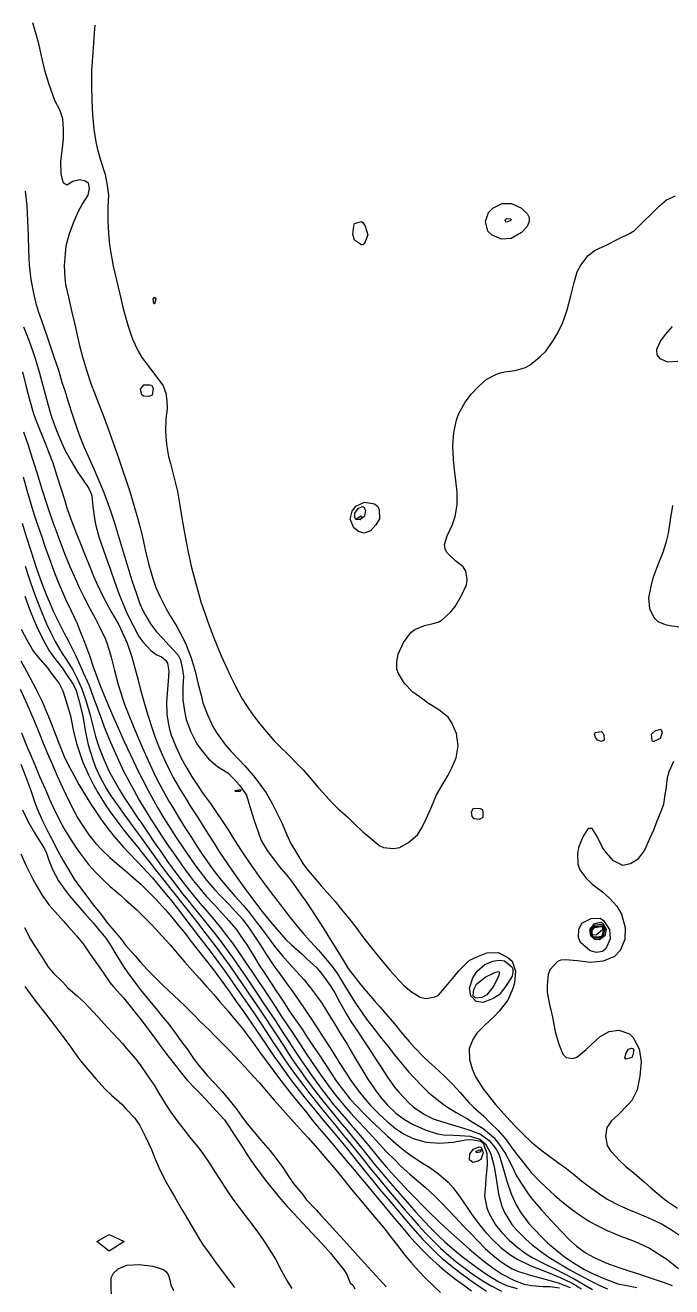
# Model space of a CAD drawing. Header units: feet. Extents: x 333642 to 335017, y 470420 to 471851.
# Drawn here: x 333989.6 to 334204.7, y 470632.4 to 471052.5 of the extents above; entities that cross this region are included whole.
import ezdxf

# ---------------------------------------------------------------- set-up
doc = ezdxf.new("R2010")
doc.units = ezdxf.units.FT
doc.header["$MEASUREMENT"] = 0
doc.layers.add('Contour', color=7, linetype='CONTINUOUS', true_color=0xffffff)

msp = doc.modelspace()

# ---------------------------------------------------------------- linework, layer by layer
at = {"layer": 'Contour', "color": 18, "linetype": 'Continuous', "true_color": 0x000000}
for points, elevation in [([(333991.996397, 471053.424009), (333992.701067, 471050.728662), (333993.807517, 471046.844378), (333994.877756, 471042.308806), (333996.008528, 471037.519945), (333997.294887, 471033.186139), (333998.637464, 471029.474651), (333999.29794, 471027.570915), (334000.95993, 471024.444523), (334001.928171, 471021.462), (334002.134631, 471017.916562), (334002.12852, 471014.774229), (334001.842075, 471011.625376), (334001.313638, 471007.291367), (334001.400167, 471003.09067), (334002.069535, 471000.228686), (334002.600683, 470999.773205), (334003.355348, 470999.416872), (334005.416979, 471000.607402), (334007.711126, 471001.200109), (334009.614194, 471000.747207), (334010.495421, 471000.003126), (334010.853003, 470998.177638), (334010.397589, 470995.974031), (334008.653094, 470993.139017), (334007.09683, 470990.307503), (334005.748742, 470987.186394), (334004.123084, 470983.047745), (334003.06721, 470978.95985), (334002.853505, 470976.509236), (334002.516555, 470972.498713), (334002.690529, 470968.394744), (334003.004064, 470966.169023), (334003.91585, 470961.995779), (334004.984564, 470957.424168), (334006.044247, 470952.815851), (334007.046282, 470948.349692), (334007.64429, 470945.815952), (334008.579432, 470942.099417), (334009.885078, 470937.678999), (334011.400971, 470933.237495), (334012.551474, 470930.066164), (334013.786513, 470926.898411), (334015.451477, 470922.625175), (334017.031022, 470918.429271), (334017.824861, 470916.28104), (334019.264073, 470912.20563), (334020.811522, 470907.8163), (334022.180433, 470903.836377), (334022.948101, 470901.530639), (334024.357115, 470897.211303), (334025.730382, 470892.749228), (334026.951796, 470888.429727), (334027.559307, 470886.122829), (334028.561606, 470882.008669), (334029.622907, 470877.418924), (334030.724461, 470872.779942), (334032.015737, 470868.27891), (334033.024518, 470865.324583), (334034.315061, 470862.362375), (334036.469232, 470858.208396), (334037.764454, 470855.876457), (334039.948144, 470852.296606), (334042.042647, 470848.503008), (334042.943122, 470846.424142), (334044.77285, 470841.885558), (334046.049505, 470837.42508), (334047.066918, 470833.059485), (334048.040016, 470829.402892), (334048.699243, 470826.896286), (334050.269362, 470822.638506), (334052.230268, 470818.564935), (334053.412942, 470816.635688), (334056.017176, 470813.052638), (334057.91939, 470810.754616), (334060.601173, 470807.950871), (334062.577624, 470805.920697), (334065.514393, 470802.567806), (334067.262778, 470800.238332), (334069.756765, 470796.88601), (334071.780423, 470793.085519), (334073.22021, 470790.178455), (334075.031463, 470786.674529), (334076.547241, 470782.867715), (334078.019001, 470779.810215), (334079.448859, 470777.42156), (334081.893111, 470773.376944), (334083.181036, 470771.645252), (334086.339467, 470767.914824), (334088.027992, 470765.946721), (334090.883935, 470762.737834), (334092.691523, 470760.652262), (334095.255832, 470757.520125), (334097.427522, 470754.83777), (334099.50015, 470752.167845), (334102.151896, 470748.628786), (334103.489594, 470746.915119), (334106.508964, 470743.105123), (334107.992009, 470741.257138), (334110.858176, 470737.84425), (334112.79289, 470735.672314), (334115.536793, 470732.722489), (334118.109544, 470730.647317), (334120.974157, 470728.837104), (334122.908861, 470728.420562), (334125.801522, 470728.915564), (334127.11299, 470729.566621), (334129.552597, 470732.363223), (334132.321682, 470735.76465), (334133.811074, 470737.642528), (334137.275385, 470741.092685), (334139.238011, 470742.08137), (334143.189051, 470743.57567), (334146.912126, 470743.698097), (334150.102045, 470742.059686), (334151.568314, 470740.81804), (334152.732013, 470737.480175), (334152.325492, 470733.563253), (334151.835213, 470731.682134), (334150.08366, 470727.848226), (334147.294195, 470724.228007), (334145.740635, 470722.567209), (334142.314814, 470719.403651), (334139.781519, 470716.864158), (334138.616925, 470714.959878), (334137.304461, 470711.748697), (334137.404096, 470708.128609), (334138.233059, 470705.028133), (334139.381461, 470702.283637), (334141.968735, 470698.347256), (334143.176858, 470696.744345), (334146.075216, 470693.103387), (334147.893589, 470690.997578), (334150.792722, 470687.798921), (334152.826792, 470685.642499), (334155.772939, 470682.712025), (334158.002234, 470680.604908), (334161.093143, 470678.011355), (334163.246035, 470676.430891), (334167.110768, 470673.600023), (334169.282667, 470672.013175), (334171.901519, 470670.055052), (334174.650562, 470667.728464), (334177.734479, 470665.382139), (334180.764967, 470663.202047), (334183.230376, 470661.531854), (334187.273488, 470659.50633), (334190.807947, 470657.958296), (334193.315518, 470656.93081), (334197.464609, 470655.134467), (334201.464113, 470653.21379), (334204.22746, 470651.598351), (334207.541422, 470649.376545)], -10), ([(334012.707532, 471052.552821), (334012.393913, 471048.532508), (334012.308327, 471046.461665), (334011.934658, 471042.016818), (334011.597586, 471037.357949), (334011.609238, 471032.496309), (334011.715019, 471027.495928), (334011.952991, 471022.635154), (334012.401424, 471017.954143), (334013.092453, 471013.694313), (334013.497859, 471011.561409), (334014.723311, 471007.236148), (334016.149637, 471002.827135), (334016.833695, 470999.151271), (334017.065656, 470997.531468), (334017.231674, 470995.981046), (334017.027147, 470991.901941), (334017.041223, 470987.562211), (334017.274923, 470983.050112), (334017.586052, 470979.397335), (334018.003072, 470976.71684), (334018.854455, 470972.239005), (334019.880183, 470967.589389), (334021.012002, 470962.963371), (334022.049422, 470958.687074), (334022.628955, 470956.475995), (334023.765936, 470952.255063), (334025.232341, 470948.020996), (334027.099367, 470944.012448), (334028.398667, 470941.850542), (334031.251927, 470938.099445), (334032.694221, 470936.241434), (334035.477815, 470932.405152), (334036.311358, 470929.981321), (334036.703739, 470927.515943), (334036.753553, 470924.791472), (334036.326475, 470921.487174), (334036.228679, 470917.372729), (334036.51496, 470912.938981), (334037.262097, 470908.948144), (334037.853472, 470906.549507), (334038.996727, 470902.161976), (334040.161397, 470897.267065), (334041.018334, 470892.554683), (334041.810199, 470887.852845), (334042.572721, 470883.44556), (334042.976819, 470880.995277), (334043.762147, 470876.99733), (334044.787399, 470872.376223), (334045.950712, 470867.783553), (334047.154011, 470863.39584), (334048.031901, 470860.491421), (334049.206279, 470857.010915), (334050.775571, 470852.608787), (334052.323698, 470848.545612), (334053.127079, 470846.600187), (334054.762361, 470842.523968), (334056.694618, 470838.228669), (334057.745654, 470835.9727), (334059.490708, 470832.362853), (334061.778111, 470828.227078), (334063.179502, 470826.003124), (334065.296308, 470822.857868), (334067.474096, 470819.992187), (334069.797602, 470817.226314), (334072.430437, 470814.212113), (334074.176894, 470812.455625), (334077.343367, 470809.322893), (334079.465388, 470807.134034), (334082.003717, 470804.581059), (334084.174578, 470802.163552), (334086.96762, 470798.725077), (334088.617256, 470796.983524), (334091.745624, 470793.476571), (334093.649768, 470791.542198), (334096.827135, 470788.8874), (334099.048292, 470786.716289), (334101.999524, 470783.783522), (334104.060855, 470782.170173), (334107.289275, 470779.361113), (334108.790519, 470778.706292), (334112.058659, 470778.408953), (334114.168243, 470778.707097), (334117.079724, 470780.332849), (334120.040025, 470782.882266), (334121.491065, 470785.257034), (334123.116366, 470788.408661), (334124.870785, 470792.50106), (334126.340137, 470796.227587), (334128.566893, 470800.056777), (334130.287333, 470802.793536), (334131.475457, 470805.242915), (334132.901692, 470808.543327), (334133.637171, 470812.554191), (334133.079449, 470816.642926), (334131.489638, 470820.251065), (334130.227079, 470822.136653), (334127.152691, 470824.587978), (334123.443967, 470826.891424), (334121.795006, 470828.131845), (334118.472416, 470830.450187), (334115.724726, 470833.302097), (334113.745546, 470836.630113), (334113.241551, 470838.054371), (334113.199803, 470840.56199), (334113.604613, 470843.073128), (334115.366339, 470846.97567), (334117.857682, 470850.290379), (334119.203771, 470851.305678), (334122.40143, 470852.584515), (334125.291064, 470853.262115), (334126.939993, 470853.762137), (334128.329912, 470854.530757), (334131.149856, 470857.190215), (334132.573812, 470858.962556), (334134.719085, 470862.582019), (334136.411625, 470866.153451), (334136.541023, 470867.910358), (334136.12231, 470870.674191), (334135.255355, 470872.164767), (334132.772179, 470874.051204), (334129.854727, 470876.877006), (334129.27076, 470878.166438), (334129.105127, 470879.560524), (334129.894566, 470882.433673), (334131.764624, 470886.294807), (334132.559069, 470888.868185), (334133.279062, 470892.787638), (334133.292171, 470897.071602), (334132.83397, 470900.9179), (334132.516701, 470903.435637), (334132.006983, 470907.86234), (334131.783755, 470912.444171), (334132.189293, 470916.929208), (334133.049593, 470920.988685), (334133.745804, 470923.038961), (334135.906642, 470927.027292), (334137.998167, 470929.72732), (334140.302861, 470932.132269), (334142.937262, 470934.520496), (334146.311142, 470936.271374), (334147.64819, 470936.73475), (334148.99972, 470937.096363), (334152.558063, 470937.562574), (334156.013625, 470938.541766), (334157.597841, 470939.400725), (334160.789672, 470942.055198), (334162.717932, 470943.951885), (334165.144211, 470947.32971), (334166.798259, 470950.053475), (334168.449648, 470953.494964), (334169.851635, 470957.767833), (334171.098874, 470962.382885), (334172.175034, 470966.866731), (334173.174037, 470970.441002), (334174.384941, 470972.66238), (334176.85869, 470975.880831), (334179.18653, 470977.639578), (334182.84242, 470979.326622), (334186.764572, 470981.275548), (334190.557915, 470983.20993), (334192.281863, 470984.180814), (334195.086567, 470986.961681), (334197.886353, 470989.659958), (334200.637747, 470992.36107), (334202.955256, 470994.412909), (334205.89868, 470995.731551)], -10.5), ([(333989.550369, 470997.21671), (333990.110969, 470992.401521), (333990.351096, 470987.481151), (333990.530701, 470982.49365), (333990.660673, 470977.50694), (333990.884903, 470972.581202), (333991.456739, 470967.8047), (333992.278173, 470963.322025), (333993.018704, 470960.33861), (333993.987733, 470957.021139), (333995.477731, 470952.59275), (333996.976391, 470948.379575), (333997.779942, 470946.072807), (333999.103664, 470942.135636), (334000.575523, 470937.630161), (334001.8962, 470933.33643), (334002.69237, 470930.842358), (334003.862792, 470927.091105), (334005.235882, 470922.672885), (334006.756381, 470918.285534), (334007.756538, 470915.605186), (334009.09183, 470912.221818), (334010.982681, 470907.984728), (334012.392123, 470904.748271), (334013.627161, 470901.867769), (334015.517148, 470897.440669), (334016.990821, 470893.35022), (334017.795206, 470891.090079), (334019.110422, 470887.123264), (334020.428667, 470882.661836), (334021.79061, 470878.288125), (334022.593346, 470875.669478), (334023.678412, 470872.026414), (334025.056609, 470867.552093), (334026.524331, 470863.132368), (334027.730038, 470859.87904), (334028.938984, 470857.13769), (334031.187243, 470853.165918), (334033.223869, 470850.498823), (334035.33648, 470848.249642), (334037.444877, 470845.93793), (334040.414267, 470842.772612), (334041.182189, 470841.215676), (334041.87159, 470837.928084), (334042.218383, 470835.777886), (334041.974821, 470832.062387), (334042.04247, 470827.743601), (334042.688504, 470823.531698), (334043.149661, 470821.338694), (334044.554662, 470817.480705), (334046.646919, 470813.244779), (334048.221697, 470811.081598), (334050.576966, 470808.197257), (334053.542429, 470805.647601), (334056.943494, 470803.517491), (334058.74718, 470801.74091), (334060.888443, 470799.487641), (334063.123646, 470796.127926), (334064.233009, 470792.36061), (334065.565156, 470788.042028), (334067.147255, 470783.547249), (334068.035378, 470780.995957), (334070.040471, 470777.679552), (334072.480351, 470774.495402), (334074.179052, 470772.296906), (334077.000047, 470768.865141), (334078.703465, 470766.661482), (334081.29886, 470762.993823), (334082.814223, 470760.905097), (334084.992942, 470757.588116), (334087.219712, 470754.166537), (334088.709519, 470751.884227), (334091.171946, 470747.928674), (334092.62294, 470745.547002), (334094.633987, 470742.298722), (334097.046644, 470738.391795), (334098.407428, 470736.520031), (334101.193462, 470732.968652), (334102.935246, 470730.829157), (334105.803599, 470727.670746), (334107.659148, 470725.563405), (334110.228439, 470722.549215), (334112.423538, 470719.944756), (334114.567062, 470717.331499), (334117.279612, 470714.05144), (334118.973857, 470712.202064), (334122.210233, 470708.842108), (334123.859165, 470707.297673), (334127.223389, 470704.352841), (334129.431507, 470702.171127), (334131.839681, 470699.735163), (334134.316518, 470697.128913), (334137.196998, 470693.780936), (334138.73807, 470692.265651), (334142.11315, 470689.173821), (334144.147725, 470687.071697), (334146.871653, 470684.421), (334149.201011, 470681.800421), (334151.824046, 470678.187817), (334153.285433, 470676.38617), (334155.87855, 470672.976757), (334157.925439, 470670.494503), (334160.589509, 470667.663176), (334162.774503, 470665.533935), (334165.754701, 470662.805743), (334168.101609, 470660.790513), (334171.633323, 470658.028962), (334173.273462, 470656.816042), (334177.308076, 470654.127946), (334179.880524, 470652.750113), (334183.129218, 470651.1817), (334187.442328, 470649.415472), (334191.573635, 470647.838665), (334193.726839, 470646.925438), (334197.227068, 470645.222332), (334201.309696, 470642.700741), (334202.980234, 470641.55439), (334206.883745, 470638.443651)], -9.5), ([(334157.210207, 470988.473361), (334157.263514, 470987.15973), (334156.594762, 470985.539263), (334154.630362, 470983.485039), (334151.270573, 470981.48359), (334147.974761, 470981.292212), (334144.877414, 470982.598263), (334143.432761, 470983.979151), (334142.737646, 470987.16265), (334143.665713, 470990.174874), (334145.175849, 470991.62076), (334148.244367, 470993.172432), (334151.399185, 470993.201726), (334154.67565, 470991.576501), (334156.668074, 470989.562705), (334157.210207, 470988.473361)], -10.5), ([(334101.928695, 470986.876552), (334102.709672, 470985.608284), (334103.547673, 470982.687251), (334102.445911, 470979.816729), (334101.851271, 470979.35529), (334101.3894, 470979.342012), (334099.110806, 470980.98571), (334098.567777, 470982.996713), (334098.864845, 470985.662285), (334099.111014, 470986.494737), (334101.430003, 470987.170062), (334101.928695, 470986.876552)], -10.5), ([(334151.13322, 470988.045085), (334151.198804, 470987.698594), (334150.909909, 470987.376409), (334149.68541, 470986.948937), (334149.15079, 470987.560795), (334149.723193, 470988.106253), (334151.13322, 470988.045085), (334151.13322, 470988.045085)], -10), ([(334032.540228, 470961.958437), (334033.028423, 470961.248976), (334032.589261, 470959.795522), (334032.499798, 470959.694276), (334032.364826, 470959.837302), (334032.161494, 470961.281856), (334032.540228, 470961.958437), (334032.540228, 470961.958437)], -10.5), ([(333988.984533, 470952.044949), (333990.697025, 470947.694889), (333992.103562, 470943.830313), (333992.873929, 470941.524122), (333994.197619, 470937.105347), (333995.415574, 470932.504634), (333996.590192, 470927.970886), (333997.703182, 470924.000723), (333998.411979, 470921.775685), (333999.988113, 470917.575764), (334001.766055, 470913.323855), (334002.763046, 470911.089911), (334004.799996, 470907.350956), (334007.026168, 470903.566125), (334008.573265, 470901.370863), (334010.744133, 470898.258076), (334011.225205, 470897.004101), (334011.6804, 470895.751719), (334012.066183, 470892.208668), (334012.603565, 470888.293473), (334013.081666, 470885.881299), (334014.054645, 470882.144833), (334015.629259, 470877.718055), (334017.053954, 470873.602184), (334017.799458, 470871.478032), (334019.21319, 470867.290455), (334020.839697, 470862.89777), (334022.450607, 470858.910712), (334023.352354, 470856.776344), (334025.438561, 470852.571547), (334027.318228, 470848.940557), (334028.68673, 470847.208252), (334031.321262, 470844.302124), (334033.064027, 470843.008345), (334034.838989, 470842.13933), (334036.20282, 470841.077667), (334036.865911, 470840.032678), (334037.318579, 470837.464565), (334037.096473, 470834.108122), (334036.89927, 470831.471958), (334036.538137, 470827.185348), (334036.693146, 470822.815126), (334037.474942, 470818.504675), (334038.112855, 470816.104256), (334039.6391, 470812.33502), (334041.570391, 470808.192595), (334042.934296, 470805.654192), (334044.862842, 470802.453946), (334047.280296, 470798.726423), (334048.527004, 470796.907929), (334051.380924, 470792.956728), (334052.708336, 470791.032461), (334055.07225, 470787.52927), (334057.244755, 470784.222588), (334058.665573, 470781.974626), (334061.215833, 470777.991586), (334062.748884, 470775.660425), (334064.898436, 470772.511777), (334067.326487, 470769.089027), (334068.828007, 470767.052805), (334071.76796, 470763.186625), (334072.98046, 470761.562795), (334075.84922, 470757.807254), (334077.705159, 470755.406177), (334079.931236, 470752.643441), (334082.414335, 470749.672546), (334084.437367, 470747.41918), (334087.184381, 470744.47531), (334089.043889, 470742.272718), (334091.655384, 470739.04715), (334093.397359, 470736.622886), (334095.760318, 470732.763026), (334097.726433, 470729.563485), (334099.211995, 470727.193654), (334101.836038, 470723.269551), (334103.101198, 470721.517628), (334105.951656, 470717.856233), (334107.701818, 470715.604873), (334110.153534, 470712.512942), (334112.443415, 470709.618843), (334114.371463, 470707.251147), (334117.202087, 470703.853623), (334118.813458, 470702.118848), (334122.15286, 470698.631436), (334123.685207, 470697.140095), (334127.130402, 470694.335546), (334129.349753, 470692.629446), (334132.939542, 470690.44101), (334136.740933, 470688.319385), (334138.58384, 470687.147761), (334141.95027, 470685.134696), (334145.474645, 470682.141301), (334147.071148, 470680.161939), (334149.287792, 470676.8983), (334151.294424, 470672.938205), (334152.929794, 470669.588004), (334154.326177, 470667.24036), (334156.887121, 470663.327407), (334158.200227, 470661.597223), (334161.293991, 470658.007837), (334162.961819, 470656.133205), (334165.974088, 470652.888933), (334167.871183, 470650.867535), (334170.919648, 470647.777848), (334173.021602, 470645.972938), (334176.164594, 470643.629501), (334178.6027, 470642.217986), (334182.6901, 470640.41323), (334187.085164, 470638.779834), (334190.759668, 470637.634078), (334193.237625, 470636.803692), (334197.532601, 470635.397978), (334201.859428, 470633.977325), (334204.782811, 470632.857154)], -9), ([(334204.840895, 470952.185684), (334202.494406, 470949.577403), (334200.951982, 470947.377883), (334199.567989, 470944.51935), (334199.65301, 470942.787873), (334200.704363, 470941.495277), (334203.276821, 470940.454935), (334206.684092, 470940.647368)], -10.5), ([(333988.611444, 470937.085357), (333989.751537, 470932.530921), (333990.950423, 470927.91586), (333992.247094, 470923.520786), (333992.989354, 470921.352747), (333994.533571, 470917.46587), (333996.288026, 470913.1688), (333997.342076, 470910.461496), (333998.736092, 470906.772361), (334000.116969, 470902.507244), (334001.489626, 470898.076169), (334002.591402, 470894.589104), (334003.428662, 470891.833272), (334004.9678, 470887.521135), (334006.617516, 470883.193025), (334007.694615, 470880.428921), (334009.022137, 470877.08475), (334010.776439, 470872.763683), (334012.303766, 470869.080309), (334013.285792, 470866.788662), (334015.210768, 470862.661006), (334017.343246, 470858.629323), (334018.353258, 470856.8863), (334020.679085, 470852.848916), (334021.844044, 470850.382459), (334023.42599, 470846.719055), (334024.877285, 470842.543309), (334026.098838, 470838.128462), (334027.139226, 470834.413884), (334027.841531, 470831.612764), (334028.988072, 470827.340878), (334030.368956, 470822.799444), (334031.795203, 470818.347691), (334032.692453, 470815.665948), (334034.047788, 470812.195053), (334035.901941, 470807.911181), (334037.520142, 470804.471201), (334038.768742, 470802.034501), (334041.090973, 470797.962945), (334042.7195, 470795.293789), (334044.592652, 470792.330005), (334046.972311, 470788.631601), (334048.199948, 470786.723871), (334050.657593, 470782.805385), (334052.520838, 470779.866502), (334054.233255, 470777.189119), (334056.799806, 470773.254734), (334058.022932, 470771.474332), (334060.601558, 470767.780932), (334062.574462, 470765.038934), (334064.59538, 470762.343211), (334067.178422, 470758.937553), (334068.730233, 470756.981237), (334071.751292, 470753.215162), (334073.184391, 470751.559346), (334076.306745, 470748.086335), (334078.13951, 470746.30801), (334081.542636, 470743.285107), (334083.236072, 470741.620067), (334086.55526, 470738.593285), (334088.509233, 470736.336371), (334090.984875, 470732.699386), (334092.536556, 470730.285315), (334094.125644, 470727.337023), (334096.412253, 470723.220032), (334097.893017, 470720.784711), (334100.056262, 470717.489236), (334102.238729, 470714.289698), (334103.81994, 470711.939308), (334106.357896, 470708.004565), (334107.743872, 470705.820543), (334109.917901, 470702.514333), (334112.381361, 470698.896082), (334113.809403, 470697.20313), (334117.170542, 470693.613129), (334118.63004, 470692.309662), (334122.413781, 470689.729928), (334125.245499, 470688.30049), (334128.358138, 470687.305041), (334132.79175, 470686.007683), (334137.106453, 470684.696552), (334141.04521, 470683.22445), (334143.93951, 470681.074947), (334146.214973, 470678.201633), (334147.234925, 470676.342905), (334148.447657, 470672.220696), (334149.801059, 470667.603227), (334151.286632, 470663.341739), (334152.907566, 470659.677116), (334154.36787, 470657.289706), (334157.093395, 470653.509209), (334158.464111, 470651.991726), (334161.968721, 470648.380344), (334163.379938, 470647.039994), (334167.043933, 470643.938185), (334169.001227, 470642.373271), (334172.519912, 470640.037881), (334175.609836, 470638.189015), (334178.27342, 470636.814108), (334182.381312, 470635.071271), (334186.734775, 470633.425657), (334189.144543, 470632.882692), (334193.085062, 470632.140879)], -8.5), ([(334031.581289, 470932.651562), (334032.112107, 470931.61595), (334031.752671, 470929.332814), (334030.672721, 470928.854208), (334028.88808, 470929.001861), (334028.388923, 470929.420556), (334027.931806, 470931.289821), (334028.984208, 470932.754028), (334031.002488, 470932.80013), (334031.581289, 470932.651562)], -10), ([(333989.023159, 470917.078769), (333990.521703, 470912.65727), (333991.90074, 470908.369665), (333992.64367, 470906.039792), (333993.847504, 470902.088828), (333995.194776, 470897.653808), (333996.623515, 470893.228516), (333997.633664, 470890.218102), (333998.762407, 470886.97887), (334000.376371, 470882.628639), (334001.985225, 470878.392437), (334002.890749, 470876.095199), (334004.439232, 470872.279584), (334006.252212, 470868.013485), (334007.595174, 470865.05794), (334008.994971, 470862.150214), (334011.133549, 470858.032385), (334012.705493, 470855.232603), (334014.28287, 470852.222834), (334016.227557, 470848.100755), (334016.911237, 470846.210748), (334018.133009, 470842.036977), (334019.280328, 470837.592935), (334020.518668, 470832.978816), (334021.956873, 470828.464032), (334022.738325, 470826.107472), (334024.265575, 470822.229074), (334026.017345, 470817.918816), (334027.442313, 470814.454801), (334028.520356, 470811.860568), (334030.424803, 470807.626426), (334032.308103, 470803.589962), (334033.235201, 470801.716828), (334035.449328, 470797.592949), (334037.342578, 470794.141928), (334038.641221, 470791.959188), (334041.082551, 470787.921594), (334042.661008, 470785.3309), (334044.611704, 470782.31598), (334047.085888, 470778.496193), (334048.229838, 470776.770775), (334050.967939, 470772.852049), (334052.734687, 470770.387603), (334054.908267, 470767.662227), (334057.439022, 470764.68278), (334059.367276, 470762.418186), (334062.050338, 470759.448149), (334064.117284, 470756.981069), (334066.878961, 470753.386182), (334068.204591, 470751.727895), (334070.937506, 470747.903088), (334072.847638, 470745.379045), (334075.168087, 470742.565812), (334077.649091, 470739.736154), (334079.790387, 470737.388819), (334082.319671, 470734.617636), (334084.513179, 470731.966717), (334086.82582, 470728.856922), (334088.244125, 470726.819958), (334090.675971, 470722.880714), (334092.512652, 470719.848713), (334094.149407, 470717.156404), (334096.613551, 470713.144499), (334097.792156, 470711.206534), (334100.017052, 470707.453701), (334102.213443, 470703.712856), (334103.367208, 470701.854599), (334105.93084, 470697.973709), (334107.840181, 470695.45941), (334110.130615, 470692.835472), (334112.837569, 470690.268997), (334115.78962, 470688.122547), (334118.390911, 470686.537892), (334122.589217, 470684.640073), (334126.683208, 470683.338422), (334128.764505, 470683.033539), (334132.059499, 470682.857544), (334134.152941, 470682.797773), (334137.633504, 470682.598729), (334140.843384, 470681.581969), (334142.674261, 470679.948583), (334144.47131, 470676.627147), (334145.632666, 470672.40879), (334146.301205, 470667.679488), (334147.014768, 470663.220249), (334148.078389, 470659.254577), (334148.977265, 470657.12703), (334151.417822, 470653.177107), (334153.117511, 470651.228497), (334156.073698, 470648.215512), (334158.188947, 470646.369406), (334161.917499, 470643.605994), (334163.813396, 470642.269947), (334167.38543, 470640.059119), (334170.779589, 470638.046698), (334173.159899, 470636.735209), (334177.376465, 470634.480793), (334180.973375, 470632.709554), (334183.289451, 470631.667321)], -8), ([(333988.818282, 470902.175478), (333990.048736, 470897.681325), (333991.39149, 470893.188623), (333992.450663, 470889.802389), (333993.435271, 470886.804902), (333994.930878, 470882.453943), (333996.434324, 470878.093714), (333997.587141, 470874.867468), (333998.649578, 470871.939026), (334000.304047, 470867.641002), (334002.068951, 470863.451077), (334002.987569, 470861.374926), (334004.78181, 470857.484843), (334006.778826, 470853.283575), (334007.653776, 470851.138647), (334009.305593, 470847.050136), (334010.934828, 470842.635763), (334012.311046, 470838.481863), (334013.140917, 470836.205127), (334014.605788, 470832.321136), (334016.328003, 470828.017049), (334017.609958, 470825.046014), (334018.941039, 470822.000113), (334020.803098, 470817.771493), (334022.377623, 470814.233237), (334023.458961, 470811.860668), (334025.440668, 470807.655411), (334027.251692, 470803.907279), (334028.306377, 470801.791565), (334030.473428, 470797.664536), (334032.35272, 470794.185727), (334033.616104, 470791.985187), (334036.049537, 470787.944976), (334037.640727, 470785.378241), (334039.598773, 470782.361281), (334042.081397, 470778.625078), (334043.303902, 470776.816207), (334046.008258, 470772.933968), (334047.732577, 470770.578039), (334050.005552, 470767.646341), (334052.5214, 470764.647224), (334054.592633, 470762.482142), (334057.476706, 470759.569882), (334059.535579, 470757.332384), (334061.802377, 470754.787369), (334064.0869, 470751.793673), (334066.471318, 470748.131185), (334068.042577, 470745.795786), (334070.060327, 470742.626508), (334072.268168, 470739.329678), (334073.931127, 470737.029184), (334076.706339, 470733.191446), (334077.997567, 470731.423772), (334080.622884, 470727.686029), (334082.439799, 470725.010684), (334084.346933, 470722.19171), (334086.883256, 470718.296334), (334088.052332, 470716.49072), (334090.569796, 470712.618052), (334092.410544, 470709.692141), (334094.058369, 470707.103824), (334096.569799, 470703.150973), (334097.911967, 470701.073128), (334100.316278, 470697.759366), (334102.657754, 470694.838322), (334104.558564, 470692.679168), (334107.336773, 470689.906961), (334110.000202, 470687.386803), (334112.788468, 470685.054605), (334115.684267, 470683.165256), (334118.58407, 470681.729865), (334122.949219, 470680.562642), (334127.421898, 470680.219775), (334131.933019, 470680.546025), (334136.572003, 470681.482159), (334138.655945, 470681.378494), (334141.034829, 470680.902765), (334142.017354, 470679.978763), (334143.12543, 470676.762386), (334143.197688, 470672.854022), (334142.77764, 470668.514122), (334142.677377, 470666.359146), (334142.413853, 470662.533291), (334143.141357, 470658.708639), (334143.785629, 470656.974726), (334146.016978, 470653.050235), (334147.900272, 470650.728718), (334150.517201, 470647.931425), (334152.95678, 470645.788278), (334156.244908, 470643.390751), (334158.399085, 470641.998509), (334162.366439, 470640.032036), (334166.398404, 470638.015486), (334168.320338, 470637.021179), (334172.21685, 470635.063543), (334176.192114, 470632.719634), (334178.329777, 470631.5424)], -7.5), ([(334106.621384, 470892.508783), (334107.366672, 470891.222352), (334107.390125, 470888.109214), (334106.238021, 470886.090108), (334104.38081, 470884.147344), (334102.360801, 470883.398653), (334100.457634, 470883.952928), (334098.834856, 470885.175178), (334097.620705, 470888.051994), (334098.301363, 470890.690576), (334099.565081, 470892.341585), (334102.381812, 470893.70819), (334105.707892, 470893.141716), (334106.621384, 470892.508783)], -10.5), ([(334204.867321, 470892.57969), (334204.138063, 470887.849351), (334203.494508, 470883.309738), (334202.699552, 470880.132144), (334201.687467, 470876.919013), (334200.088657, 470872.809625), (334198.381016, 470868.427262), (334197.719784, 470865.646156), (334196.929456, 470861.876035), (334197.311894, 470858.247505), (334198.678355, 470855.328915), (334200.075546, 470853.933561), (334202.516711, 470852.932031), (334204.657168, 470852.53272), (334207.566096, 470852.127493)], -10.5), ([(334102.264418, 470892.00096), (334102.716106, 470891.028825), (334102.44472, 470889.084904), (334101.081916, 470887.86867), (334099.72778, 470887.912666), (334099.231099, 470888.476688), (334099.23697, 470889.982805), (334100.292829, 470891.601921), (334101.777112, 470892.253914), (334102.264418, 470892.00096)], -10), ([(334101.212139, 470889.106486), (334101.425768, 470888.262005), (334100.972656, 470887.858058), (334099.499493, 470887.998027), (334099.482491, 470888.009815), (334099.503579, 470888.032615), (334101.212139, 470889.106486)], -9.5), ([(333988.549269, 470886.741314), (333989.908755, 470882.281699), (333991.297032, 470877.833918), (333992.591539, 470873.757659), (333993.302243, 470871.61256), (333994.834129, 470867.289261), (333996.482924, 470862.982696), (333997.797205, 470859.86468), (333999.011068, 470857.14445), (334001.077407, 470852.900052), (334002.49071, 470850.075442), (334004.003995, 470847.135031), (334006.162813, 470842.980311), (334007.420755, 470840.262059), (334008.877592, 470837.003292), (334010.772385, 470832.602804), (334012.265005, 470828.584227), (334013.041506, 470826.523033), (334014.621286, 470822.275412), (334016.16982, 470817.957737), (334017.558991, 470814.517571), (334018.644945, 470811.943237), (334020.529662, 470807.760853), (334022.295321, 470804.156803), (334023.453083, 470801.862741), (334025.647139, 470797.746108), (334027.461239, 470794.496924), (334028.870899, 470792.115469), (334031.37528, 470788.078929), (334032.78906, 470785.856339), (334035.037647, 470782.479908), (334037.271126, 470779.150657), (334038.744968, 470777.01227), (334041.472556, 470773.104841), (334042.919717, 470771.092452), (334045.468766, 470767.718656), (334047.6066, 470765.004535), (334049.7531, 470762.49069), (334052.524691, 470759.588737), (334054.518517, 470757.341184), (334057.293037, 470754.321044), (334059.716848, 470751.487513), (334061.935289, 470748.178012), (334063.184359, 470746.458947), (334065.51304, 470742.737275), (334067.394342, 470739.508522), (334069.050442, 470737.037403), (334071.580453, 470733.133075), (334072.931288, 470731.079175), (334075.357267, 470727.475936), (334077.414961, 470724.306973), (334078.926533, 470722.098319), (334081.65309, 470718.13641), (334082.895505, 470716.242424), (334085.386749, 470712.573143), (334087.343787, 470709.605692), (334088.974156, 470707.104267), (334091.557653, 470703.15746), (334092.949033, 470701.089895), (334095.398107, 470697.709409), (334097.663133, 470694.910545), (334099.752929, 470692.642383), (334102.623719, 470689.713608), (334105.026221, 470687.380067), (334107.308813, 470685.223478), (334110.096136, 470682.530902), (334112.840443, 470680.058638), (334115.48163, 470677.881219), (334118.101405, 470675.960005), (334122.011115, 470673.455845), (334124.154042, 470672.106631), (334127.104792, 470670.014917), (334130.324309, 470667.192969), (334131.98179, 470665.392338), (334134.189853, 470662.379182), (334136.816347, 470658.418118), (334138.138967, 470656.460814), (334140.773074, 470652.891325), (334142.777515, 470650.50474), (334145.323344, 470647.764811), (334147.803385, 470645.436929), (334150.805131, 470643.162452), (334153.40964, 470641.48059), (334157.562761, 470639.439984), (334161.569886, 470637.93223), (334163.535368, 470637.147813), (334167.52357, 470635.503774), (334171.519603, 470633.614606), (334174.678348, 470631.73374)], -7), ([(333989.530017, 470872.368204), (333991.022204, 470867.936385), (333992.337663, 470864.106402), (333993.194831, 470861.681472), (333994.81503, 470857.449155), (333996.594696, 470853.217514), (333997.909623, 470850.401932), (333999.508465, 470847.302628), (334001.860221, 470843.33299), (334003.065502, 470841.491413), (334005.339912, 470837.807924), (334006.856134, 470835.014907), (334008.386199, 470831.572768), (334009.861793, 470827.291609), (334011.141585, 470822.756356), (334012.264349, 470818.350815), (334012.982749, 470815.671471), (334014.065232, 470812.184239), (334015.761342, 470807.81664), (334017.517763, 470803.973624), (334018.545729, 470801.948695), (334020.93085, 470797.907235), (334022.500613, 470795.344511), (334024.484148, 470792.333342), (334027.063068, 470788.429691), (334028.185273, 470786.761829), (334030.895742, 470782.782527), (334032.58194, 470780.287636), (334034.617056, 470777.34304), (334037.156901, 470773.67594), (334038.434242, 470771.900285), (334041.307566, 470768.041396), (334042.890296, 470765.993672), (334045.544437, 470762.709667), (334047.667023, 470760.170047), (334049.973987, 470757.460905), (334052.422579, 470754.573144), (334054.444773, 470752.110831), (334056.981481, 470748.871631), (334058.483458, 470746.852679), (334061.20694, 470742.95445), (334062.756093, 470740.659343), (334064.91001, 470737.443091), (334067.203322, 470734.016658), (334068.584221, 470731.937765), (334071.23841, 470727.969061), (334072.711382, 470725.750061), (334074.872963, 470722.457699), (334077.194897, 470718.913371), (334078.538728, 470716.867919), (334081.132396, 470712.932553), (334082.737932, 470710.530614), (334084.838437, 470707.433709), (334087.176847, 470704.000661), (334088.617991, 470701.947699), (334091.38017, 470698.101037), (334092.974232, 470696.038512), (334095.570723, 470692.833499), (334097.75197, 470690.363168), (334100.317172, 470687.596171), (334102.630297, 470685.081306), (334105.241073, 470682.304436), (334107.452996, 470679.881403), (334109.675978, 470677.484395), (334112.603685, 470674.507123), (334114.680751, 470672.498265), (334117.540076, 470669.947502), (334120.399835, 470667.483964), (334122.615358, 470665.526896), (334125.705737, 470662.665974), (334127.707593, 470660.703249), (334130.584581, 470657.740253), (334132.617438, 470655.594881), (334135.306734, 470652.702939), (334137.552374, 470650.333013), (334140.10445, 470647.674932), (334142.631622, 470645.198185), (334145.288882, 470642.761621), (334147.897732, 470640.704629), (334151.38885, 470638.495029), (334153.660528, 470637.513445), (334158.000691, 470636.106958), (334162.551835, 470634.986351), (334166.885427, 470633.72228), (334170.874529, 470632.17886)], -6.5), ([(333989.391033, 470862.399809), (333991.007585, 470858.033253), (333992.399092, 470854.557738), (333993.495505, 470851.974408), (333995.486188, 470847.901289), (333997.453755, 470844.457251), (333998.986248, 470842.215271), (334001.797354, 470838.478566), (334003.041778, 470836.590112), (334005.649589, 470832.829203), (334006.468043, 470830.938825), (334007.576952, 470826.988511), (334008.685411, 470822.400501), (334009.499589, 470817.626394), (334010.535648, 470812.870244), (334011.882721, 470808.35797), (334012.923195, 470805.483389), (334014.395097, 470802.288903), (334016.60227, 470798.242125), (334018.038319, 470795.930129), (334020.309698, 470792.629741), (334022.372418, 470789.763693), (334024.2225, 470787.246076), (334026.937491, 470783.592417), (334028.26317, 470781.768206), (334030.971207, 470777.938237), (334032.706548, 470775.546967), (334034.935236, 470772.4886), (334037.303104, 470769.286214), (334038.972791, 470767.112589), (334041.923768, 470763.309537), (334043.158097, 470761.755068), (334046.193426, 470757.973716), (334047.86272, 470755.913947), (334050.511286, 470752.652754), (334052.52833, 470750.119512), (334054.693858, 470747.297995), (334057.104058, 470744.039319), (334058.628398, 470741.908543), (334061.292147, 470738.018267), (334062.810925, 470735.785039), (334065.060192, 470732.469541), (334067.264713, 470729.189061), (334068.762633, 470726.99071), (334071.397647, 470723.045286), (334072.784517, 470720.92365), (334075.065671, 470717.444143), (334077.259601, 470714.028571), (334078.631883, 470711.955181), (334081.254599, 470708.018879), (334082.794884, 470705.733064), (334085.077488, 470702.506487), (334087.313997, 470699.365495), (334089.007851, 470697.138428), (334091.938088, 470693.354585), (334093.258479, 470691.74088), (334096.44977, 470688.05089), (334097.940066, 470686.28936), (334100.960698, 470682.782689), (334102.715264, 470680.702581), (334105.273404, 470677.56391), (334107.572189, 470674.782503), (334109.625072, 470672.3725), (334112.394314, 470669.249778), (334114.276088, 470667.194529), (334117.20395, 470664.123122), (334119.151731, 470662.110182), (334122.188649, 470658.999402), (334123.997727, 470657.198378), (334127.183891, 470654.098047), (334129.147978, 470652.254548), (334132.276321, 470649.421172), (334134.502131, 470647.432764), (334137.370816, 470644.935981), (334140.100766, 470642.57659), (334142.711238, 470640.465654), (334145.885597, 470638.115054), (334148.266403, 470636.563278), (334152.399334, 470634.445149), (334155.531864, 470633.313228), (334158.016452, 470632.862822), (334161.92451, 470632.488373), (334164.211618, 470632.438107), (334167.347294, 470632.076175)], -6), ([(333988.236358, 470851.367262), (333990.147842, 470847.627365), (333992.352024, 470843.92478), (333993.736077, 470842.171567), (333996.924089, 470838.483449), (333998.187893, 470836.708442), (334000.882391, 470833.267365), (334002.088699, 470830.912327), (334003.327354, 470827.023724), (334004.593234, 470822.516661), (334005.545073, 470817.861085), (334006.639507, 470813.284671), (334007.601233, 470810.284042), (334008.755037, 470807.140177), (334010.601664, 470802.932468), (334012.405224, 470799.375841), (334013.69439, 470797.023757), (334016.146332, 470793.041907), (334017.818936, 470790.58052), (334020.043846, 470787.555414), (334022.371536, 470784.507183), (334024.161591, 470782.243259), (334026.964095, 470778.805378), (334028.471767, 470776.900665), (334031.437402, 470773.133497), (334032.910799, 470771.298991), (334035.631931, 470767.80698), (334037.592134, 470765.327762), (334039.896138, 470762.431076), (334042.296859, 470759.380725), (334044.078525, 470757.126154), (334046.963752, 470753.434552), (334048.242295, 470751.779835), (334051.192285, 470747.964655), (334052.767977, 470745.891967), (334055.222668, 470742.578896), (334057.307176, 470739.712785), (334059.113924, 470737.134451), (334061.778192, 470733.247393), (334062.9945, 470731.481392), (334065.537269, 470727.723595), (334067.456787, 470724.900311), (334069.264471, 470722.195724), (334071.856163, 470718.262511), (334072.946379, 470716.593994), (334075.433933, 470712.69361), (334077.448319, 470709.580639), (334079.068417, 470707.168193), (334081.778041, 470703.260174), (334083.053554, 470701.500491), (334085.812762, 470697.836314), (334087.674323, 470695.433068), (334090.01219, 470692.529401), (334092.449538, 470689.560464), (334094.370307, 470687.236502), (334097.09405, 470683.974299), (334098.766143, 470681.927269), (334101.736727, 470678.202627), (334103.081245, 470676.557235), (334106.000565, 470672.919872), (334107.834922, 470670.705361), (334110.435444, 470667.669564), (334112.617812, 470665.15726), (334115.021882, 470662.416139), (334117.422506, 470659.67183), (334119.561153, 470657.263271), (334122.344959, 470654.137864), (334124.148464, 470652.240651), (334127.292107, 470649.128437), (334129.218526, 470647.346839), (334132.411738, 470644.621813), (334134.959817, 470642.525534), (334137.615324, 470640.490226), (334140.915935, 470638.002825), (334143.12914, 470636.496006), (334147.149631, 470634.052458), (334149.63967, 470632.83135), (334153.245572, 470631.772122)], -5.5), ([(333988.043488, 470840.838939), (333989.957409, 470837.365237), (333992.064148, 470833.410931), (333993.036763, 470831.548858), (333995.201477, 470827.286197), (333996.887495, 470823.279146), (333997.754169, 470821.158873), (333999.246352, 470817.235103), (334000.901827, 470812.86139), (334002.519681, 470809.044288), (334003.492851, 470806.888466), (334005.672846, 470802.769357), (334007.412926, 470799.6783), (334008.896875, 470797.152749), (334011.432896, 470793.098638), (334012.772034, 470791.002254), (334015.016229, 470787.70773), (334017.430738, 470784.47021), (334019.156777, 470782.350304), (334022.117914, 470778.963428), (334023.844978, 470777.102567), (334026.987165, 470773.809138), (334028.650497, 470772.026445), (334031.853962, 470768.581697), (334033.372132, 470766.83079), (334036.497279, 470763.086887), (334037.878083, 470761.412697), (334040.61956, 470757.827662), (334042.569332, 470755.310291), (334044.777131, 470752.418894), (334047.23417, 470749.201408), (334048.880414, 470747.060144), (334051.795235, 470743.221625), (334052.992227, 470741.590884), (334055.763997, 470737.786402), (334057.525346, 470735.329761), (334059.566926, 470732.388909), (334062.080876, 470728.781935), (334063.396041, 470726.858278), (334066.055523, 470722.924361), (334067.618555, 470720.598533), (334069.716084, 470717.379531), (334072.091655, 470713.721604), (334073.335978, 470711.841441), (334075.932997, 470707.957623), (334077.691578, 470705.443491), (334079.843628, 470702.502664), (334082.253451, 470699.30539), (334083.95972, 470697.099808), (334086.910811, 470693.317467), (334088.166381, 470691.765662), (334091.182974, 470688.025493), (334092.872537, 470685.961005), (334095.58418, 470682.71079), (334097.536275, 470680.336048), (334099.897424, 470677.440888), (334102.316415, 470674.438083), (334104.145541, 470672.170537), (334107.04913, 470668.573056), (334108.432237, 470666.890771), (334111.584097, 470663.130678), (334113.003207, 470661.437494), (334116.005546, 470657.894054), (334117.799284, 470655.811879), (334120.497678, 470652.727117), (334122.734688, 470650.279547), (334125.25637, 470647.685382), (334127.720277, 470645.308814), (334130.517654, 470642.778501), (334132.858489, 470640.846494), (334136.37746, 470638.097774), (334138.264008, 470636.725981), (334142.193142, 470634.161909), (334144.822557, 470632.621453), (334148.03032, 470630.950441)], -5), ([(333987.893576, 470831.470979), (333989.726928, 470827.346776), (333991.516749, 470823.161375), (333992.597914, 470820.606231), (333994.063696, 470817.109561), (333995.790479, 470812.868206), (333997.334323, 470809.212484), (333998.358802, 470806.774614), (334000.216892, 470802.544771), (334002.074496, 470798.425798), (334003.026885, 470796.367306), (334004.993621, 470792.420032), (334007.07398, 470788.410453), (334008.236814, 470786.523535), (334010.69788, 470782.871346), (334012.905693, 470780.088141), (334015.134023, 470777.763248), (334017.736032, 470775.302559), (334020.755898, 470772.740955), (334022.810456, 470770.990347), (334026.396017, 470767.905726), (334027.982623, 470766.465872), (334031.483321, 470763.054469), (334033.005527, 470761.469664), (334036.272647, 470757.922869), (334037.758896, 470756.184547), (334040.543366, 470752.76555), (334042.492548, 470750.349058), (334044.677144, 470747.52958), (334047.216389, 470744.330791), (334048.919443, 470742.121028), (334051.8144, 470738.386121), (334053.097711, 470736.696311), (334055.828476, 470732.903623), (334057.592037, 470730.478952), (334059.719887, 470727.453707), (334062.141268, 470724.058869), (334063.609822, 470721.965466), (334066.313454, 470718.045378), (334067.702845, 470716.008036), (334070.016381, 470712.549924), (334072.291979, 470709.200871), (334073.773691, 470707.08196), (334076.592687, 470703.181327), (334077.951735, 470701.345707), (334080.666589, 470697.816116), (334082.5828, 470695.369886), (334084.863168, 470692.522083), (334087.328503, 470689.500462), (334089.212572, 470687.245251), (334092.093507, 470683.848143), (334093.655575, 470681.959469), (334096.764861, 470678.216213), (334098.0276, 470676.661949), (334100.941466, 470672.943606), (334102.744629, 470670.698349), (334105.18514, 470667.66795), (334107.471888, 470664.902078), (334109.620792, 470662.371607), (334112.230755, 470659.313703), (334114.091687, 470657.126418), (334117.0114, 470653.662088), (334118.543974, 470651.920854), (334121.723034, 470648.271544), (334123.265945, 470646.682186), (334126.756923, 470643.287836), (334128.318871, 470641.850962), (334132.048938, 470638.822166), (334134.056444, 470637.218652), (334137.462259, 470634.726908), (334140.41824, 470632.674588), (334143.025743, 470630.985267)], -4.5), ([(334181.755202, 470816.883349), (334182.086603, 470816.188618), (334182.161896, 470814.475615), (334181.266453, 470814.015705), (334179.942309, 470814.458546), (334179.245104, 470815.36708), (334178.982304, 470816.334612), (334179.197078, 470817.004846), (334181.342174, 470817.275001), (334181.755202, 470816.883349)], -10), ([(334201.086378, 470818.108559), (334201.513535, 470817.010478), (334200.798872, 470815.035051), (334198.695689, 470814.006197), (334198.285707, 470814.020173), (334198.11701, 470814.203448), (334197.89527, 470816.456532), (334199.228264, 470817.678784), (334201.076396, 470818.11012), (334201.086378, 470818.108559)], -10), ([(333988.261761, 470816.824496), (333989.986104, 470812.696978), (333991.844834, 470808.354462), (333992.73248, 470806.207237), (333994.335393, 470802.336799), (333996.275386, 470797.95432), (333997.529755, 470795.038819), (333998.804754, 470792.121479), (334000.845492, 470788.02293), (334002.500756, 470784.955329), (334004.008351, 470782.324332), (334006.703043, 470778.236554), (334007.962739, 470776.537797), (334010.616818, 470773.023195), (334012.964117, 470770.427934), (334015.547366, 470767.853072), (334017.821075, 470765.697268), (334021.222119, 470762.821234), (334022.967426, 470761.279101), (334026.576202, 470758.011025), (334028.066076, 470756.594669), (334031.539041, 470753.066145), (334033.007625, 470751.509481), (334036.235014, 470747.936467), (334037.84578, 470746.125628), (334040.681683, 470742.831146), (334042.704525, 470740.526224), (334045.243534, 470737.650221), (334047.50959, 470735.080244), (334049.874174, 470732.448525), (334052.270661, 470729.718987), (334054.347945, 470727.332016), (334057.099231, 470724.146193), (334058.776661, 470722.115946), (334061.804203, 470718.446128), (334063.117604, 470716.71284), (334065.926724, 470712.882089), (334067.546811, 470710.669845), (334069.694398, 470707.606808), (334072.244813, 470704.158711), (334073.787847, 470702.105506), (334076.825516, 470698.253904), (334078.068295, 470696.707241), (334081.042731, 470692.965259), (334082.749927, 470690.851245), (334085.297703, 470687.701168), (334087.504387, 470685.020905), (334089.672584, 470682.438917), (334092.228764, 470679.41332), (334094.132453, 470677.162053), (334097.017647, 470673.728096), (334098.515427, 470671.939306), (334101.645302, 470668.167279), (334103.010346, 470666.517753), (334105.980853, 470662.93153), (334107.742365, 470660.808755), (334110.339788, 470657.679907), (334112.467338, 470655.114672), (334114.713157, 470652.449167), (334117.311652, 470649.409595), (334119.205578, 470647.305607), (334122.256635, 470644.076543), (334124.0999, 470642.249097), (334127.376806, 470639.285065), (334129.61413, 470637.385301), (334132.682205, 470634.984582), (334135.806473, 470632.695818), (334138.01703, 470631.091394)], -4), ([(333988.117733, 470806.459982), (333989.606184, 470802.437196), (333991.280344, 470797.960573), (333992.556478, 470794.343789), (333993.43741, 470791.876857), (333995.236129, 470787.821849), (333997.205378, 470783.836998), (333998.312359, 470781.712169), (334000.438632, 470777.566792), (334002.31425, 470774.113633), (334003.636819, 470771.878538), (334005.813062, 470768.191402), (334007.944228, 470765.287128), (334010.049412, 470762.469977), (334012.19502, 470759.63543), (334014.529298, 470756.845353), (334016.944216, 470753.508762), (334018.485511, 470751.689983), (334021.594246, 470747.996521), (334022.951305, 470746.143005), (334026.173932, 470742.554825), (334027.94405, 470740.549784), (334030.250647, 470737.953623), (334032.748869, 470735.389733), (334035.43711, 470732.718185), (334037.544299, 470730.714461), (334040.633423, 470727.801979), (334042.718931, 470725.806642), (334045.737898, 470722.83103), (334047.789947, 470720.784331), (334050.822196, 470717.812875), (334052.784057, 470715.835756), (334055.833874, 470712.769672), (334057.747739, 470710.819264), (334060.657759, 470707.778489), (334062.702652, 470705.580123), (334065.423073, 470702.59043), (334067.451276, 470700.286119), (334069.868826, 470697.495573), (334072.412065, 470694.549438), (334074.343879, 470692.33251), (334077.152322, 470689.172732), (334079.001074, 470687.116107), (334082.0251, 470683.781232), (334083.640251, 470681.999586), (334086.88071, 470678.385295), (334088.240249, 470676.787215), (334091.438893, 470673.021566), (334092.856015, 470671.328671), (334095.63688, 470667.853082), (334097.675686, 470665.373616), (334100.004691, 470662.566093), (334102.378134, 470659.751916), (334104.457296, 470657.286372), (334107.103267, 470654.118837), (334108.817279, 470651.986617), (334111.746523, 470648.202803), (334113.045339, 470646.565971), (334115.887929, 470642.908836), (334117.836153, 470640.562376), (334120.350166, 470637.744501), (334122.735783, 470635.250832), (334125.37853, 470632.712686), (334127.735895, 470630.545969)], -3.5), ([(334205.198871, 470807.275952), (334203.654664, 470803.91913), (334203.185821, 470801.853653), (334202.73037, 470798.15332), (334202.34249, 470796.379018), (334201.906206, 470793.139826), (334201.183459, 470790.938323), (334199.717188, 470787.488455), (334198.560292, 470784.426361), (334197.243787, 470781.557272), (334195.59395, 470777.841259), (334193.265688, 470774.691834), (334190.972001, 470773.242026), (334188.373523, 470772.748599), (334185.239326, 470774.288709), (334183.009875, 470776.876921), (334181.743025, 470778.461155), (334179.878099, 470782.306795), (334178.237313, 470785.008999), (334177.539783, 470785.050842), (334176.844948, 470785.037259), (334175.190276, 470782.461494), (334173.639856, 470778.647247), (334173.359415, 470776.698378), (334173.368901, 470773.174114), (334174.0564, 470771.259064), (334176.040262, 470768.621029), (334178.209579, 470766.460416), (334181.636017, 470763.967807), (334183.986188, 470761.852445), (334186.415835, 470759.188815), (334187.940076, 470756.456041), (334189.166785, 470752.097248), (334189.040045, 470748.054284), (334187.485687, 470744.364292), (334185.575523, 470742.400461), (334181.833129, 470740.811965), (334177.670092, 470740.359379), (334173.149311, 470740.944551), (334169.265084, 470741.228534), (334167.743933, 470741.163623), (334166.674717, 470740.738141), (334164.06737, 470737.915354), (334163.559541, 470736.427502), (334163.207457, 470732.890563), (334163.241432, 470730.517421), (334163.886794, 470727.010656), (334164.9547, 470722.137638), (334165.86882, 470717.416933), (334167.081291, 470713.161065), (334168.377472, 470709.826639), (334169.542314, 470708.721864), (334171.756195, 470708.437101), (334173.107347, 470708.891169), (334176.160915, 470711.471275), (334178.029357, 470713.172901), (334180.88623, 470715.758243), (334183.790304, 470717.443513), (334187.092152, 470717.910367), (334190.60108, 470716.655774), (334191.843965, 470715.434728), (334193.809996, 470711.605965), (334194.449401, 470707.327959), (334194.076949, 470702.57077), (334193.156929, 470698.004254), (334191.417153, 470694.486184), (334190.071457, 470692.938554), (334186.895021, 470689.786707), (334184.630153, 470687.639961), (334183.017552, 470685.48747), (334182.579102, 470682.589358), (334183.224316, 470679.491591), (334184.234399, 470677.6606), (334187.372934, 470674.369068), (334189.279128, 470672.569262), (334192.143774, 470670.242488), (334195.512656, 470667.356924), (334197.758868, 470665.363233), (334200.445391, 470662.98027), (334202.925173, 470661.020131), (334206.538223, 470658.573954)], -10.5), ([(334061.194008, 470797.9781), (334061.309374, 470797.652439), (334060.919014, 470797.320465), (334059.580413, 470797.335507), (334059.323528, 470797.518387), (334059.554461, 470797.652101), (334061.194008, 470797.9781), (334061.194008, 470797.9781)], -9), ([(334141.860772, 470790.79498), (334141.765531, 470788.666144), (334140.545055, 470788.033591), (334138.917338, 470788.264665), (334138.260901, 470788.957418), (334138.0339, 470790.521427), (334138.721246, 470791.79933), (334140.875134, 470791.719769), (334141.606697, 470791.387591), (334141.860772, 470790.79498)], -10), ([(333988.593401, 470791.262177), (333990.448172, 470787.415244), (333992.560457, 470783.831307), (333993.509835, 470782.114517), (333995.933625, 470778.285734), (333996.617476, 470776.827017), (333997.441048, 470774.435199), (333998.115556, 470772.809574), (333998.647168, 470771.339676), (334000.675381, 470767.57918), (334002.835701, 470764.464548), (334004.299877, 470762.537264), (334006.915882, 470759.516915), (334009.315213, 470756.829175), (334012.100591, 470753.651064), (334013.580091, 470751.851241), (334016.370989, 470748.458752), (334017.869248, 470746.139323), (334020.07833, 470742.587833), (334022.496569, 470738.730044), (334023.691833, 470736.936301), (334026.553407, 470733.116868), (334027.812583, 470731.367946), (334030.910144, 470727.673207), (334032.697123, 470725.570191), (334034.808685, 470722.851179), (334037.344488, 470719.828271), (334039.47109, 470716.968625), (334041.928343, 470713.552478), (334043.357014, 470711.734105), (334045.796147, 470708.128724), (334047.851892, 470705.428404), (334050.209006, 470702.688124), (334052.610753, 470700.049603), (334055.028841, 470697.384946), (334057.171158, 470694.83307), (334059.573743, 470691.844724), (334062.016076, 470688.396197), (334063.561236, 470686.497281), (334066.392855, 470683.122943), (334067.929769, 470681.262495), (334071.1022, 470677.650464), (334072.626641, 470675.685042), (334075.314161, 470672.066204), (334077.502846, 470668.629724), (334078.738007, 470666.950675), (334081.776925, 470663.185324), (334083.042334, 470661.507758), (334086.311173, 470658.01975), (334087.942702, 470656.265715), (334091.037685, 470652.885759), (334092.829965, 470650.924513), (334095.677054, 470647.773987), (334097.694289, 470645.54641), (334100.355568, 470642.605696), (334102.59061, 470640.130111), (334104.988285, 470637.489569), (334107.410942, 470634.806922), (334109.634646, 470632.36286)], -3), ([(333988.131209, 470776.632305), (333989.881968, 470772.528517), (333991.934143, 470768.414437), (333993.104713, 470766.314148), (333995.130762, 470762.870418), (333997.526631, 470759.511655), (333999.521145, 470757.237115), (334002.331477, 470754.119114), (334003.834885, 470752.337923), (334006.625616, 470749.31406), (334008.874169, 470746.638505), (334011.190272, 470743.160811), (334013.038038, 470740.505732), (334015.517393, 470737.040427), (334017.724918, 470733.772388), (334018.991886, 470732.215015), (334022.197438, 470728.648138), (334023.985737, 470726.39449), (334026.601433, 470723.140431), (334028.069887, 470721.370096), (334030.840773, 470717.756676), (334032.632003, 470715.235371), (334034.662007, 470712.458832), (334036.967467, 470709.318972), (334038.789956, 470707.032516), (334041.536052, 470703.571756), (334043.359606, 470701.31892), (334046.345318, 470698.160005), (334048.051285, 470696.42052), (334050.859185, 470693.457278), (334053.129234, 470690.967948), (334055.833267, 470687.961134), (334057.220253, 470685.94899), (334059.403025, 470682.554609), (334062.055083, 470678.523216), (334063.349675, 470676.384051), (334065.781838, 470672.821322), (334067.361349, 470670.644666), (334069.881866, 470667.427578), (334072.580954, 470664.030449), (334073.877678, 470662.363662), (334076.746316, 470659.156563), (334078.962084, 470656.820041), (334081.826506, 470653.747013), (334083.528553, 470651.792798), (334086.337224, 470648.816502), (334088.537022, 470646.436128), (334091.07521, 470643.554367), (334093.322531, 470640.762496), (334095.581295, 470638.043639), (334096.526239, 470636.432507), (334097.686483, 470633.728804), (334098.529482, 470632.886872), (334099.240383, 470631.668311)], -2.5), ([(334181.920829, 470754.365289), (334183.962098, 470751.375226), (334184.231759, 470748.250778), (334182.766076, 470744.961802), (334181.641688, 470744.009415), (334179.610217, 470743.677117), (334177.510087, 470744.260101), (334174.354563, 470747.003835), (334173.679956, 470748.730938), (334173.765545, 470751.433195), (334174.791826, 470753.523857), (334177.843666, 470755.029082), (334180.837839, 470755.122499), (334181.920829, 470754.365289)], -10), ([(333989.325238, 470752.016647), (333991.324036, 470748.153069), (333992.691226, 470745.800623), (333995.040648, 470742.246368), (333997.245462, 470738.751769), (333998.886859, 470736.894188), (334002.058477, 470733.824217), (334003.772458, 470731.983468), (334006.924943, 470729.195458), (334009.243004, 470727.025312), (334012.185964, 470723.906151), (334013.812649, 470722.161309), (334016.947832, 470718.728758), (334018.71984, 470716.822954), (334021.873832, 470713.393911), (334023.261341, 470711.721477), (334026.370343, 470708.174211), (334027.786584, 470706.360815), (334030.171944, 470702.836858), (334032.416192, 470699.529451), (334034.001358, 470696.881336), (334036.451953, 470692.922152), (334038.021888, 470690.595696), (334040.021108, 470687.801006), (334042.355203, 470684.809826), (334044.246533, 470682.35857), (334046.902682, 470679.122324), (334048.653012, 470676.79955), (334051.202818, 470672.957569), (334052.69105, 470670.718458), (334054.729982, 470667.502874), (334057.240082, 470663.700373), (334058.41948, 470661.935835), (334061.343837, 470657.991006), (334062.748226, 470656.161659), (334065.239757, 470652.780316), (334067.460793, 470649.839558), (334069.33092, 470647.04336), (334071.695865, 470643.351348), (334072.837789, 470641.580338), (334074.834543, 470637.722095), (334076.979552, 470633.920244), (334078.205932, 470631.845445)], -2), ([(334181.732621, 470753.513167), (334182.828369, 470751.546004), (334182.361725, 470749.272259), (334180.606637, 470747.993814), (334179.026418, 470748.030932), (334177.714601, 470749.262975), (334177.363738, 470751.243547), (334178.907241, 470753.299293), (334181.005055, 470753.813588), (334181.732621, 470753.513167)], -9.5), ([(334177.69731, 470752.052505), (334178.22945, 470751.298284), (334177.748084, 470749.733726), (334177.706641, 470749.677808), (334177.689907, 470749.705226), (334177.429827, 470751.399346), (334177.69731, 470752.052505), (334177.69731, 470752.052505)], -7.5), ([(334181.620185, 470752.975902), (334182.348877, 470751.531019), (334181.871506, 470749.239008), (334180.591601, 470748.489187), (334178.909108, 470748.470738), (334177.957204, 470749.322796), (334177.695285, 470751.192471), (334178.92771, 470752.847402), (334180.950862, 470753.179012), (334181.620185, 470752.975902)], -9), ([(334181.523786, 470752.444279), (334181.93339, 470751.525051), (334181.407397, 470749.199254), (334180.600025, 470748.963532), (334178.774497, 470748.874655), (334178.187227, 470749.375046), (334178.015488, 470751.151502), (334178.935336, 470752.417601), (334180.881893, 470752.551423), (334181.523786, 470752.444279)], -8.5), ([(334181.534226, 470752.264665), (334181.700446, 470751.892107), (334181.560181, 470751.141151), (334179.602161, 470749.575986), (334178.471714, 470749.502274), (334178.269047, 470749.671149), (334178.095696, 470750.928281), (334178.92748, 470752.021353), (334181.218583, 470752.369176), (334181.534226, 470752.264665)], -8), ([(334151.753239, 470738.258099), (334151.78085, 470737.200996), (334151.546636, 470735.842344), (334149.489972, 470732.470503), (334147.247453, 470729.643091), (334145.256801, 470728.374472), (334141.91033, 470727.017789), (334139.543639, 470727.418297), (334137.857831, 470729.293643), (334137.402151, 470731.830935), (334138.519959, 470735.232844), (334139.944005, 470737.533024), (334142.519514, 470739.764382), (334145.106905, 470740.874353), (334147.22154, 470741.217433), (334148.997332, 470740.914447), (334151.467685, 470739.000588), (334151.753239, 470738.258099)], -9.5), ([(334147.239776, 470737.275919), (334147.3508, 470736.938247), (334147.000113, 470735.828914), (334145.472916, 470732.597957), (334143.131524, 470729.600864), (334141.426413, 470728.730437), (334139.372124, 470728.553001), (334138.644981, 470729.293876), (334138.790329, 470731.417657), (334139.706777, 470733.202153), (334142.573794, 470735.48292), (334145.808796, 470737.051304), (334146.908108, 470737.385166), (334147.239776, 470737.275919)], -9), ([(333989.444803, 470732.416015), (333992.042928, 470728.770729), (333993.476454, 470726.899947), (333996.402095, 470723.170546), (333997.929344, 470721.240405), (334000.738776, 470717.575561), (334002.478149, 470715.139892), (334004.611852, 470712.280651), (334007.292038, 470708.585909), (334008.480986, 470706.974974), (334011.698447, 470703.1559), (334013.055947, 470701.613279), (334016.201122, 470698.162363), (334018.305416, 470696.206336), (334021.707969, 470693.249842), (334023.02285, 470691.6547), (334025.982636, 470688.571684), (334027.715318, 470686.15436), (334029.483635, 470682.505112), (334031.516914, 470678.141272), (334032.692799, 470675.205623), (334034.001562, 470672.091231), (334036.031963, 470668.045525), (334037.731829, 470664.928779), (334039.337608, 470662.198057), (334041.702995, 470658.154615), (334042.744975, 470656.335792), (334045.097416, 470652.381037), (334047.286304, 470648.614803), (334048.525112, 470646.630466), (334051.26999, 470642.852421), (334052.555424, 470640.983452), (334055.04251, 470637.639737), (334057.492356, 470634.397318), (334059.197058, 470632.172722)], -1.5), ([(334191.868928, 470711.734226), (334192.022187, 470711.1224), (334191.525966, 470708.876236), (334190.767328, 470708.481604), (334189.443173, 470708.181614), (334189.103575, 470708.662323), (334189.484133, 470710.329263), (334190.280428, 470711.49785), (334191.437455, 470711.845404), (334191.868928, 470711.734226)], -10), ([(334141.277404, 470678.934315), (334141.909407, 470677.059009), (334141.094009, 470674.733285), (334140.148247, 470674.200308), (334138.486014, 470673.768876), (334137.40323, 470674.701259), (334137.497078, 470676.654077), (334138.753084, 470678.172925), (334140.553549, 470678.998901), (334141.277404, 470678.934315)], -7), ([(334141.129865, 470678.111515), (334141.19308, 470677.644327), (334140.827854, 470677.186444), (334139.74377, 470677.012035), (334139.468153, 470677.419101), (334139.64009, 470677.581865), (334141.129865, 470678.111515), (334141.129865, 470678.111515)], -6.5), ([(334017.5, 470649.844599), (334022.45442, 470647.5), (334017.5, 470644.247012), (334013.378913, 470647.5), (334017.5, 470649.844599)], -1), ([(334018.289425, 470629.390224), (334018.117557, 470632.487709), (334018.184987, 470635.343901), (334018.957912, 470636.928821), (334020.500136, 470638.423486), (334023.358928, 470639.595207), (334027.425478, 470639.821189), (334031.980702, 470639.312529), (334035.519818, 470638.189422), (334036.317132, 470637.448701)], -1), ([(334036.317132, 470637.448701), (334037.066163, 470636.535763), (334037.679315, 470634.729158), (334038.049823, 470633.029387), (334038.833268, 470631.180216)], -1)]:
    msp.add_lwpolyline(points, dxfattribs=dict(at, elevation=elevation))

doc.saveas('drawing.dxf')
